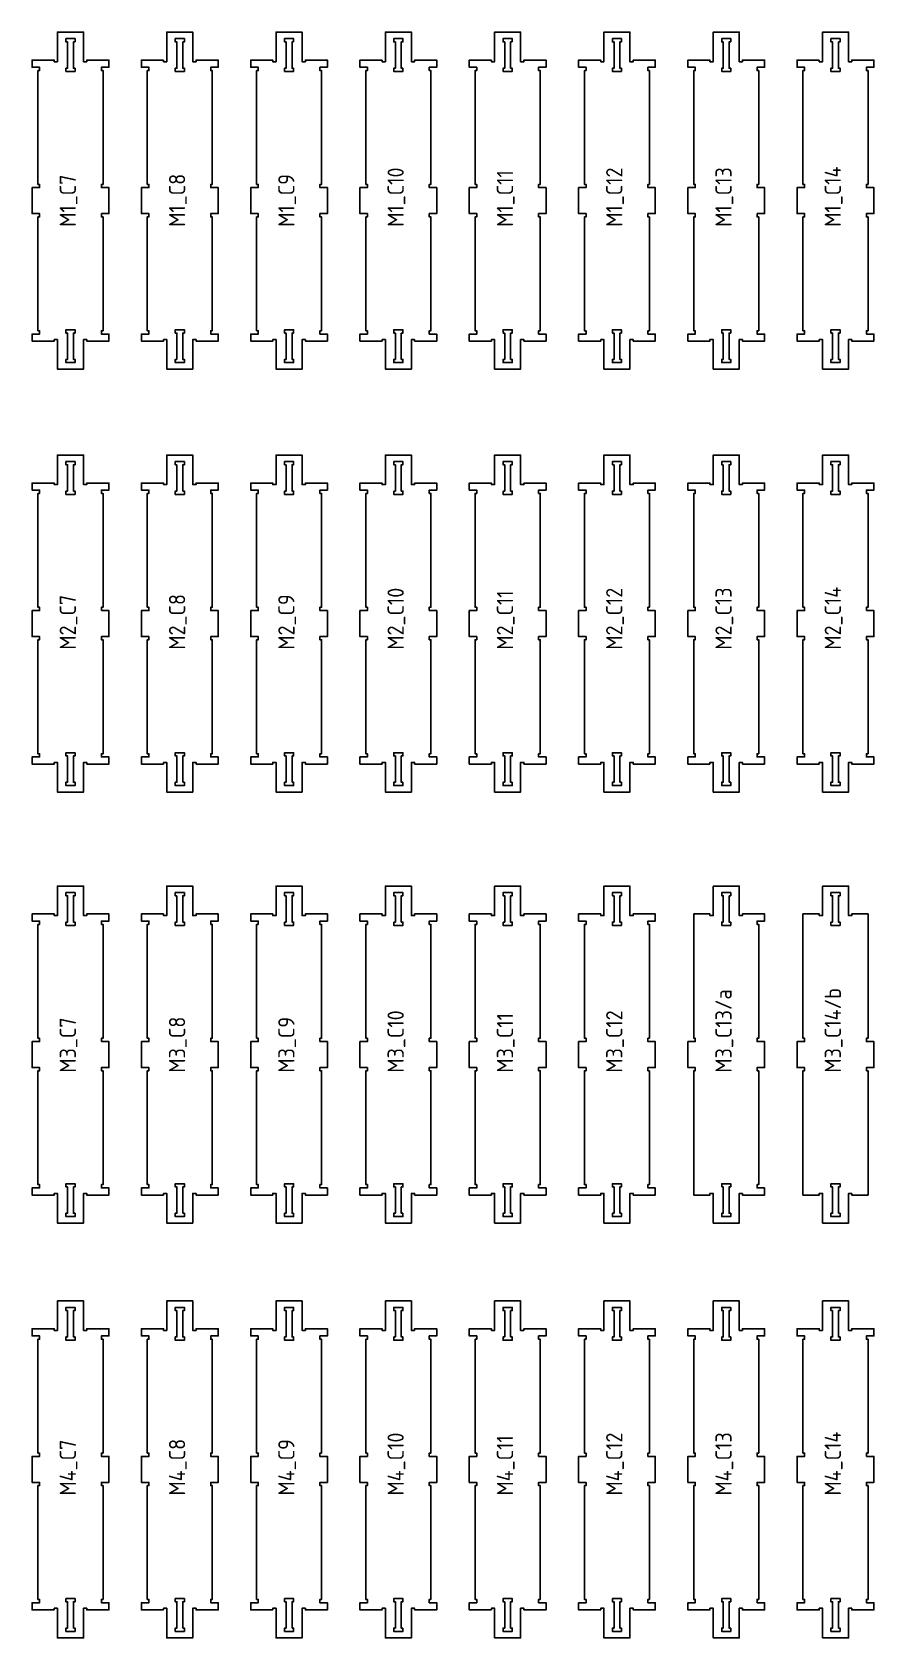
# Model space of a CAD drawing. Header units: millimetres. Extents: x -30325 to 14169, y -12596 to 6470.
# Drawn here: x 8522 to 11110, y 1452 to 6388 of the extents above; entities that cross this region are included whole.
import ezdxf

# ---------------------------------------------------------------- set-up
doc = ezdxf.new("R2010")
doc.units = ezdxf.units.MM
doc.header["$MEASUREMENT"] = 0
doc.layers.add('freeswerk_CODES', color=50, linetype='Continuous')

msp = doc.modelspace()

# ---------------------------------------------------------------- linework, layer by layer
for points in [[(8734.7, 5830), (8734.7, 5820), (8739.7, 5820), (8739.7, 5470), (8734.7, 5470), (8734.7, 5460), (8757.7, 5460), (8757.7, 5438), (8689.7, 5438), (8689.7, 5443), (8679.7, 5443), (8679.7, 5352), (8599.7, 5352), (8599.7, 5443), (8589.7, 5443), (8589.7, 5438), (8521.7, 5438), (8521.7, 5460), (8544.7, 5460), (8544.7, 5470), (8539.7, 5470), (8539.7, 5820), (8544.7, 5820), (8544.7, 5830), (8521.7, 5830), (8521.7, 5910), (8544.7, 5910), (8544.7, 5920), (8539.7, 5920), (8539.7, 6270), (8544.7, 6270), (8544.7, 6280), (8521.7, 6280), (8521.7, 6302), (8589.7, 6302), (8589.7, 6297), (8599.7, 6297), (8599.7, 6388), (8679.7, 6388), (8679.7, 6297), (8689.7, 6297), (8689.7, 6302), (8757.7, 6302), (8757.7, 6280), (8734.7, 6280), (8734.7, 6270), (8739.7, 6270), (8739.7, 5920), (8734.7, 5920), (8734.7, 5910), (8757.7, 5910), (8757.7, 5830)], [(8653.7, 6358), (8648.7, 6358), (8648.7, 6277), (8653.7, 6277), (8653.7, 6267), (8625.7, 6267), (8625.7, 6277), (8630.7, 6277), (8630.7, 6358), (8625.7, 6358), (8625.7, 6368), (8653.7, 6368)], [(8925.7, 6302), (8857.7, 6302), (8857.7, 6280), (8880.7, 6280), (8880.7, 6270), (8875.7, 6270), (8875.7, 5920), (8880.7, 5920), (8880.7, 5910), (8857.7, 5910), (8857.7, 5830), (8880.7, 5830), (8880.7, 5820), (8875.7, 5820), (8875.7, 5470), (8880.7, 5470), (8880.7, 5460), (8857.7, 5460), (8857.7, 5438), (8925.7, 5438), (8925.7, 5443), (8935.7, 5443), (8935.7, 5352), (9015.7, 5352), (9015.7, 5443), (9025.7, 5443), (9025.7, 5438), (9093.7, 5438), (9093.7, 5460), (9070.7, 5460), (9070.7, 5470), (9075.7, 5470), (9075.7, 5820), (9070.7, 5820), (9070.7, 5830), (9093.7, 5830), (9093.7, 5910), (9070.7, 5910), (9070.7, 5920), (9075.7, 5920), (9075.7, 6270), (9070.7, 6270), (9070.7, 6280), (9093.7, 6280), (9093.7, 6302), (9025.7, 6302), (9025.7, 6297), (9015.7, 6297), (9015.7, 6388), (8935.7, 6388), (8935.7, 6297), (8925.7, 6297)], [(8984.7, 6358), (8984.7, 6277), (8989.7, 6277), (8989.7, 6267), (8961.7, 6267), (8961.7, 6277), (8966.7, 6277), (8966.7, 6358), (8961.7, 6358), (8961.7, 6368), (8989.7, 6368), (8989.7, 6358)], [(9406.7, 5830), (9406.7, 5820), (9411.7, 5820), (9411.7, 5470), (9406.7, 5470), (9406.7, 5460), (9429.7, 5460), (9429.7, 5438), (9361.7, 5438), (9361.7, 5443), (9351.7, 5443), (9351.7, 5352), (9271.7, 5352), (9271.7, 5443), (9261.7, 5443), (9261.7, 5438), (9193.7, 5438), (9193.7, 5460), (9216.7, 5460), (9216.7, 5470), (9211.7, 5470), (9211.7, 5820), (9216.7, 5820), (9216.7, 5830), (9193.7, 5830), (9193.7, 5910), (9216.7, 5910), (9216.7, 5920), (9211.7, 5920), (9211.7, 6270), (9216.7, 6270), (9216.7, 6280), (9193.7, 6280), (9193.7, 6302), (9261.7, 6302), (9261.7, 6297), (9271.7, 6297), (9271.7, 6388), (9351.7, 6388), (9351.7, 6297), (9361.7, 6297), (9361.7, 6302), (9429.7, 6302), (9429.7, 6280), (9406.7, 6280), (9406.7, 6270), (9411.7, 6270), (9411.7, 5920), (9406.7, 5920), (9406.7, 5910), (9429.7, 5910), (9429.7, 5830)], [(9325.7, 6358), (9320.7, 6358), (9320.7, 6277), (9325.7, 6277), (9325.7, 6267), (9297.7, 6267), (9297.7, 6277), (9302.7, 6277), (9302.7, 6358), (9297.7, 6358), (9297.7, 6368), (9325.7, 6368)], [(9597.7, 6302), (9529.7, 6302), (9529.7, 6280), (9552.7, 6280), (9552.7, 6270), (9547.7, 6270), (9547.7, 5920), (9552.7, 5920), (9552.7, 5910), (9529.7, 5910), (9529.7, 5830), (9552.7, 5830), (9552.7, 5820), (9547.7, 5820), (9547.7, 5470), (9552.7, 5470), (9552.7, 5460), (9529.7, 5460), (9529.7, 5438), (9597.7, 5438), (9597.7, 5443), (9607.7, 5443), (9607.7, 5352), (9687.7, 5352), (9687.7, 5443), (9697.7, 5443), (9697.7, 5438), (9765.7, 5438), (9765.7, 5460), (9742.7, 5460), (9742.7, 5470), (9747.7, 5470), (9747.7, 5820), (9742.7, 5820), (9742.7, 5830), (9765.7, 5830), (9765.7, 5910), (9742.7, 5910), (9742.7, 5920), (9747.7, 5920), (9747.7, 6270), (9742.7, 6270), (9742.7, 6280), (9765.7, 6280), (9765.7, 6302), (9697.7, 6302), (9697.7, 6297), (9687.7, 6297), (9687.7, 6388), (9607.7, 6388), (9607.7, 6297), (9597.7, 6297)], [(9656.7, 6358), (9656.7, 6277), (9661.7, 6277), (9661.7, 6267), (9633.7, 6267), (9633.7, 6277), (9638.7, 6277), (9638.7, 6358), (9633.7, 6358), (9633.7, 6368), (9661.7, 6368), (9661.7, 6358)], [(10078.7, 5830), (10078.7, 5820), (10083.7, 5820), (10083.7, 5470), (10078.7, 5470), (10078.7, 5460), (10101.7, 5460), (10101.7, 5438), (10033.7, 5438), (10033.7, 5443), (10023.7, 5443), (10023.7, 5352), (9943.7, 5352), (9943.7, 5443), (9933.7, 5443), (9933.7, 5438), (9865.7, 5438), (9865.7, 5460), (9888.7, 5460), (9888.7, 5470), (9883.7, 5470), (9883.7, 5820), (9888.7, 5820), (9888.7, 5830), (9865.7, 5830), (9865.7, 5910), (9888.7, 5910), (9888.7, 5920), (9883.7, 5920), (9883.7, 6270), (9888.7, 6270), (9888.7, 6280), (9865.7, 6280), (9865.7, 6302), (9933.7, 6302), (9933.7, 6297), (9943.7, 6297), (9943.7, 6388), (10023.7, 6388), (10023.7, 6297), (10033.7, 6297), (10033.7, 6302), (10101.7, 6302), (10101.7, 6280), (10078.7, 6280), (10078.7, 6270), (10083.7, 6270), (10083.7, 5920), (10078.7, 5920), (10078.7, 5910), (10101.7, 5910), (10101.7, 5830)], [(9997.7, 6358), (9992.7, 6358), (9992.7, 6277), (9997.7, 6277), (9997.7, 6267), (9969.7, 6267), (9969.7, 6277), (9974.7, 6277), (9974.7, 6358), (9969.7, 6358), (9969.7, 6368), (9997.7, 6368)], [(10414.7, 5830), (10414.7, 5820), (10419.7, 5820), (10419.7, 5470), (10414.7, 5470), (10414.7, 5460), (10437.7, 5460), (10437.7, 5438), (10369.7, 5438), (10369.7, 5443), (10359.7, 5443), (10359.7, 5352), (10279.7, 5352), (10279.7, 5443), (10269.7, 5443), (10269.7, 5438), (10201.7, 5438), (10201.7, 5460), (10224.7, 5460), (10224.7, 5470), (10219.7, 5470), (10219.7, 5820), (10224.7, 5820), (10224.7, 5830), (10201.7, 5830), (10201.7, 5910), (10224.7, 5910), (10224.7, 5920), (10219.7, 5920), (10219.7, 6270), (10224.7, 6270), (10224.7, 6280), (10201.7, 6280), (10201.7, 6302), (10269.7, 6302), (10269.7, 6297), (10279.7, 6297), (10279.7, 6388), (10359.7, 6388), (10359.7, 6297), (10369.7, 6297), (10369.7, 6302), (10437.7, 6302), (10437.7, 6280), (10414.7, 6280), (10414.7, 6270), (10419.7, 6270), (10419.7, 5920), (10414.7, 5920), (10414.7, 5910), (10437.7, 5910), (10437.7, 5830)], [(10328.7, 6358), (10328.7, 6277), (10333.7, 6277), (10333.7, 6267), (10305.7, 6267), (10305.7, 6277), (10310.7, 6277), (10310.7, 6358), (10305.7, 6358), (10305.7, 6368), (10333.7, 6368), (10333.7, 6358)], [(10750.7, 5830), (10750.7, 5820), (10755.7, 5820), (10755.7, 5470), (10750.7, 5470), (10750.7, 5460), (10773.7, 5460), (10773.7, 5438), (10705.7, 5438), (10705.7, 5443), (10695.7, 5443), (10695.7, 5352), (10615.7, 5352), (10615.7, 5443), (10605.7, 5443), (10605.7, 5438), (10537.7, 5438), (10537.7, 5460), (10560.7, 5460), (10560.7, 5470), (10555.7, 5470), (10555.7, 5820), (10560.7, 5820), (10560.7, 5830), (10537.7, 5830), (10537.7, 5910), (10560.7, 5910), (10560.7, 5920), (10555.7, 5920), (10555.7, 6270), (10560.7, 6270), (10560.7, 6280), (10537.7, 6280), (10537.7, 6302), (10605.7, 6302), (10605.7, 6297), (10615.7, 6297), (10615.7, 6388), (10695.7, 6388), (10695.7, 6297), (10705.7, 6297), (10705.7, 6302), (10773.7, 6302), (10773.7, 6280), (10750.7, 6280), (10750.7, 6270), (10755.7, 6270), (10755.7, 5920), (10750.7, 5920), (10750.7, 5910), (10773.7, 5910), (10773.7, 5830)], [(10669.7, 6358), (10664.7, 6358), (10664.7, 6277), (10669.7, 6277), (10669.7, 6267), (10641.7, 6267), (10641.7, 6277), (10646.7, 6277), (10646.7, 6358), (10641.7, 6358), (10641.7, 6368), (10669.7, 6368)], [(10941.7, 6302), (10873.7, 6302), (10873.7, 6280), (10896.7, 6280), (10896.7, 6270), (10891.7, 6270), (10891.7, 5920), (10896.7, 5920), (10896.7, 5910), (10873.7, 5910), (10873.7, 5830), (10896.7, 5830), (10896.7, 5820), (10891.7, 5820), (10891.7, 5470), (10896.7, 5470), (10896.7, 5460), (10873.7, 5460), (10873.7, 5438), (10941.7, 5438), (10941.7, 5443), (10951.7, 5443), (10951.7, 5352), (11031.7, 5352), (11031.7, 5443), (11041.7, 5443), (11041.7, 5438), (11109.7, 5438), (11109.7, 5460), (11086.7, 5460), (11086.7, 5470), (11091.7, 5470), (11091.7, 5820), (11086.7, 5820), (11086.7, 5830), (11109.7, 5830), (11109.7, 5910), (11086.7, 5910), (11086.7, 5920), (11091.7, 5920), (11091.7, 6270), (11086.7, 6270), (11086.7, 6280), (11109.7, 6280), (11109.7, 6302), (11041.7, 6302), (11041.7, 6297), (11031.7, 6297), (11031.7, 6388), (10951.7, 6388), (10951.7, 6297), (10941.7, 6297)], [(11000.7, 6358), (11000.7, 6277), (11005.7, 6277), (11005.7, 6267), (10977.7, 6267), (10977.7, 6277), (10982.7, 6277), (10982.7, 6358), (10977.7, 6358), (10977.7, 6368), (11005.7, 6368), (11005.7, 6358)], [(8625.7, 5463), (8625.7, 5473), (8653.7, 5473), (8653.7, 5463), (8648.7, 5463), (8648.7, 5382), (8653.7, 5382), (8653.7, 5372), (8625.7, 5372), (8625.7, 5382), (8630.7, 5382), (8630.7, 5463)], [(8966.7, 5382), (8961.7, 5382), (8961.7, 5372), (8989.7, 5372), (8989.7, 5382), (8984.7, 5382), (8984.7, 5463), (8989.7, 5463), (8989.7, 5473), (8961.7, 5473), (8961.7, 5463), (8966.7, 5463)], [(9297.7, 5463), (9297.7, 5473), (9325.7, 5473), (9325.7, 5463), (9320.7, 5463), (9320.7, 5382), (9325.7, 5382), (9325.7, 5372), (9297.7, 5372), (9297.7, 5382), (9302.7, 5382), (9302.7, 5463)], [(9638.7, 5382), (9633.7, 5382), (9633.7, 5372), (9661.7, 5372), (9661.7, 5382), (9656.7, 5382), (9656.7, 5463), (9661.7, 5463), (9661.7, 5473), (9633.7, 5473), (9633.7, 5463), (9638.7, 5463)], [(9969.7, 5463), (9969.7, 5473), (9997.7, 5473), (9997.7, 5463), (9992.7, 5463), (9992.7, 5382), (9997.7, 5382), (9997.7, 5372), (9969.7, 5372), (9969.7, 5382), (9974.7, 5382), (9974.7, 5463)], [(10310.7, 5382), (10305.7, 5382), (10305.7, 5372), (10333.7, 5372), (10333.7, 5382), (10328.7, 5382), (10328.7, 5463), (10333.7, 5463), (10333.7, 5473), (10305.7, 5473), (10305.7, 5463), (10310.7, 5463)], [(10641.7, 5463), (10641.7, 5473), (10669.7, 5473), (10669.7, 5463), (10664.7, 5463), (10664.7, 5382), (10669.7, 5382), (10669.7, 5372), (10641.7, 5372), (10641.7, 5382), (10646.7, 5382), (10646.7, 5463)], [(10982.7, 5382), (10977.7, 5382), (10977.7, 5372), (11005.7, 5372), (11005.7, 5382), (11000.7, 5382), (11000.7, 5463), (11005.7, 5463), (11005.7, 5473), (10977.7, 5473), (10977.7, 5463), (10982.7, 5463)], [(8734.7, 4610), (8734.7, 4620), (8739.7, 4620), (8739.7, 4970), (8734.7, 4970), (8734.7, 4980), (8757.7, 4980), (8757.7, 5002), (8689.7, 5002), (8689.7, 4997), (8679.7, 4997), (8679.7, 5088), (8599.7, 5088), (8599.7, 4997), (8589.7, 4997), (8589.7, 5002), (8521.7, 5002), (8521.7, 4980), (8544.7, 4980), (8544.7, 4970), (8539.7, 4970), (8539.7, 4620), (8544.7, 4620), (8544.7, 4610), (8521.7, 4610), (8521.7, 4530), (8544.7, 4530), (8544.7, 4520), (8539.7, 4520), (8539.7, 4170), (8544.7, 4170), (8544.7, 4160), (8521.7, 4160), (8521.7, 4138), (8589.7, 4138), (8589.7, 4143), (8599.7, 4143), (8599.7, 4052), (8679.7, 4052), (8679.7, 4143), (8689.7, 4143), (8689.7, 4138), (8757.7, 4138), (8757.7, 4160), (8734.7, 4160), (8734.7, 4170), (8739.7, 4170), (8739.7, 4520), (8734.7, 4520), (8734.7, 4530), (8757.7, 4530), (8757.7, 4610)], [(8925.7, 4138), (8857.7, 4138), (8857.7, 4160), (8880.7, 4160), (8880.7, 4170), (8875.7, 4170), (8875.7, 4520), (8880.7, 4520), (8880.7, 4530), (8857.7, 4530), (8857.7, 4610), (8880.7, 4610), (8880.7, 4620), (8875.7, 4620), (8875.7, 4970), (8880.7, 4970), (8880.7, 4980), (8857.7, 4980), (8857.7, 5002), (8925.7, 5002), (8925.7, 4997), (8935.7, 4997), (8935.7, 5088), (9015.7, 5088), (9015.7, 4997), (9025.7, 4997), (9025.7, 5002), (9093.7, 5002), (9093.7, 4980), (9070.7, 4980), (9070.7, 4970), (9075.7, 4970), (9075.7, 4620), (9070.7, 4620), (9070.7, 4610), (9093.7, 4610), (9093.7, 4530), (9070.7, 4530), (9070.7, 4520), (9075.7, 4520), (9075.7, 4170), (9070.7, 4170), (9070.7, 4160), (9093.7, 4160), (9093.7, 4138), (9025.7, 4138), (9025.7, 4143), (9015.7, 4143), (9015.7, 4052), (8935.7, 4052), (8935.7, 4143), (8925.7, 4143)], [(9261.7, 4138), (9193.7, 4138), (9193.7, 4160), (9216.7, 4160), (9216.7, 4170), (9211.7, 4170), (9211.7, 4520), (9216.7, 4520), (9216.7, 4530), (9193.7, 4530), (9193.7, 4610), (9216.7, 4610), (9216.7, 4620), (9211.7, 4620), (9211.7, 4970), (9216.7, 4970), (9216.7, 4980), (9193.7, 4980), (9193.7, 5002), (9261.7, 5002), (9261.7, 4997), (9271.7, 4997), (9271.7, 5088), (9351.7, 5088), (9351.7, 4997), (9361.7, 4997), (9361.7, 5002), (9429.7, 5002), (9429.7, 4980), (9406.7, 4980), (9406.7, 4970), (9411.7, 4970), (9411.7, 4620), (9406.7, 4620), (9406.7, 4610), (9429.7, 4610), (9429.7, 4530), (9406.7, 4530), (9406.7, 4520), (9411.7, 4520), (9411.7, 4170), (9406.7, 4170), (9406.7, 4160), (9429.7, 4160), (9429.7, 4138), (9361.7, 4138), (9361.7, 4143), (9351.7, 4143), (9351.7, 4052), (9271.7, 4052), (9271.7, 4143), (9261.7, 4143)], [(9742.7, 4610), (9742.7, 4620), (9747.7, 4620), (9747.7, 4970), (9742.7, 4970), (9742.7, 4980), (9765.7, 4980), (9765.7, 5002), (9697.7, 5002), (9697.7, 4997), (9687.7, 4997), (9687.7, 5088), (9607.7, 5088), (9607.7, 4997), (9597.7, 4997), (9597.7, 5002), (9529.7, 5002), (9529.7, 4980), (9552.7, 4980), (9552.7, 4970), (9547.7, 4970), (9547.7, 4620), (9552.7, 4620), (9552.7, 4610), (9529.7, 4610), (9529.7, 4530), (9552.7, 4530), (9552.7, 4520), (9547.7, 4520), (9547.7, 4170), (9552.7, 4170), (9552.7, 4160), (9529.7, 4160), (9529.7, 4138), (9597.7, 4138), (9597.7, 4143), (9607.7, 4143), (9607.7, 4052), (9687.7, 4052), (9687.7, 4143), (9697.7, 4143), (9697.7, 4138), (9765.7, 4138), (9765.7, 4160), (9742.7, 4160), (9742.7, 4170), (9747.7, 4170), (9747.7, 4520), (9742.7, 4520), (9742.7, 4530), (9765.7, 4530), (9765.7, 4610)], [(10078.7, 4610), (10078.7, 4620), (10083.7, 4620), (10083.7, 4970), (10078.7, 4970), (10078.7, 4980), (10101.7, 4980), (10101.7, 5002), (10033.7, 5002), (10033.7, 4997), (10023.7, 4997), (10023.7, 5088), (9943.7, 5088), (9943.7, 4997), (9933.7, 4997), (9933.7, 5002), (9865.7, 5002), (9865.7, 4980), (9888.7, 4980), (9888.7, 4970), (9883.7, 4970), (9883.7, 4620), (9888.7, 4620), (9888.7, 4610), (9865.7, 4610), (9865.7, 4530), (9888.7, 4530), (9888.7, 4520), (9883.7, 4520), (9883.7, 4170), (9888.7, 4170), (9888.7, 4160), (9865.7, 4160), (9865.7, 4138), (9933.7, 4138), (9933.7, 4143), (9943.7, 4143), (9943.7, 4052), (10023.7, 4052), (10023.7, 4143), (10033.7, 4143), (10033.7, 4138), (10101.7, 4138), (10101.7, 4160), (10078.7, 4160), (10078.7, 4170), (10083.7, 4170), (10083.7, 4520), (10078.7, 4520), (10078.7, 4530), (10101.7, 4530), (10101.7, 4610)], [(10269.7, 4138), (10201.7, 4138), (10201.7, 4160), (10224.7, 4160), (10224.7, 4170), (10219.7, 4170), (10219.7, 4520), (10224.7, 4520), (10224.7, 4530), (10201.7, 4530), (10201.7, 4610), (10224.7, 4610), (10224.7, 4620), (10219.7, 4620), (10219.7, 4970), (10224.7, 4970), (10224.7, 4980), (10201.7, 4980), (10201.7, 5002), (10269.7, 5002), (10269.7, 4997), (10279.7, 4997), (10279.7, 5088), (10359.7, 5088), (10359.7, 4997), (10369.7, 4997), (10369.7, 5002), (10437.7, 5002), (10437.7, 4980), (10414.7, 4980), (10414.7, 4970), (10419.7, 4970), (10419.7, 4620), (10414.7, 4620), (10414.7, 4610), (10437.7, 4610), (10437.7, 4530), (10414.7, 4530), (10414.7, 4520), (10419.7, 4520), (10419.7, 4170), (10414.7, 4170), (10414.7, 4160), (10437.7, 4160), (10437.7, 4138), (10369.7, 4138), (10369.7, 4143), (10359.7, 4143), (10359.7, 4052), (10279.7, 4052), (10279.7, 4143), (10269.7, 4143)], [(10605.7, 4138), (10537.7, 4138), (10537.7, 4160), (10560.7, 4160), (10560.7, 4170), (10555.7, 4170), (10555.7, 4520), (10560.7, 4520), (10560.7, 4530), (10537.7, 4530), (10537.7, 4610), (10560.7, 4610), (10560.7, 4620), (10555.7, 4620), (10555.7, 4970), (10560.7, 4970), (10560.7, 4980), (10537.7, 4980), (10537.7, 5002), (10605.7, 5002), (10605.7, 4997), (10615.7, 4997), (10615.7, 5088), (10695.7, 5088), (10695.7, 4997), (10705.7, 4997), (10705.7, 5002), (10773.7, 5002), (10773.7, 4980), (10750.7, 4980), (10750.7, 4970), (10755.7, 4970), (10755.7, 4620), (10750.7, 4620), (10750.7, 4610), (10773.7, 4610), (10773.7, 4530), (10750.7, 4530), (10750.7, 4520), (10755.7, 4520), (10755.7, 4170), (10750.7, 4170), (10750.7, 4160), (10773.7, 4160), (10773.7, 4138), (10705.7, 4138), (10705.7, 4143), (10695.7, 4143), (10695.7, 4052), (10615.7, 4052), (10615.7, 4143), (10605.7, 4143)], [(11086.7, 4610), (11086.7, 4620), (11091.7, 4620), (11091.7, 4970), (11086.7, 4970), (11086.7, 4980), (11109.7, 4980), (11109.7, 5002), (11041.7, 5002), (11041.7, 4997), (11031.7, 4997), (11031.7, 5088), (10951.7, 5088), (10951.7, 4997), (10941.7, 4997), (10941.7, 5002), (10873.7, 5002), (10873.7, 4980), (10896.7, 4980), (10896.7, 4970), (10891.7, 4970), (10891.7, 4620), (10896.7, 4620), (10896.7, 4610), (10873.7, 4610), (10873.7, 4530), (10896.7, 4530), (10896.7, 4520), (10891.7, 4520), (10891.7, 4170), (10896.7, 4170), (10896.7, 4160), (10873.7, 4160), (10873.7, 4138), (10941.7, 4138), (10941.7, 4143), (10951.7, 4143), (10951.7, 4052), (11031.7, 4052), (11031.7, 4143), (11041.7, 4143), (11041.7, 4138), (11109.7, 4138), (11109.7, 4160), (11086.7, 4160), (11086.7, 4170), (11091.7, 4170), (11091.7, 4520), (11086.7, 4520), (11086.7, 4530), (11109.7, 4530), (11109.7, 4610)], [(8625.7, 4977), (8625.7, 4967), (8653.7, 4967), (8653.7, 4977), (8648.7, 4977), (8648.7, 5058), (8653.7, 5058), (8653.7, 5068), (8625.7, 5068), (8625.7, 5058), (8630.7, 5058), (8630.7, 4977)], [(8966.7, 5058), (8961.7, 5058), (8961.7, 5068), (8989.7, 5068), (8989.7, 5058), (8984.7, 5058), (8984.7, 4977), (8989.7, 4977), (8989.7, 4967), (8961.7, 4967), (8961.7, 4977), (8966.7, 4977)], [(9302.7, 5058), (9297.7, 5058), (9297.7, 5068), (9325.7, 5068), (9325.7, 5058), (9320.7, 5058), (9320.7, 4977), (9325.7, 4977), (9325.7, 4967), (9297.7, 4967), (9297.7, 4977), (9302.7, 4977)], [(9633.7, 4977), (9633.7, 4967), (9661.7, 4967), (9661.7, 4977), (9656.7, 4977), (9656.7, 5058), (9661.7, 5058), (9661.7, 5068), (9633.7, 5068), (9633.7, 5058), (9638.7, 5058), (9638.7, 4977)], [(9969.7, 4977), (9969.7, 4967), (9997.7, 4967), (9997.7, 4977), (9992.7, 4977), (9992.7, 5058), (9997.7, 5058), (9997.7, 5068), (9969.7, 5068), (9969.7, 5058), (9974.7, 5058), (9974.7, 4977)], [(10310.7, 5058), (10305.7, 5058), (10305.7, 5068), (10333.7, 5068), (10333.7, 5058), (10328.7, 5058), (10328.7, 4977), (10333.7, 4977), (10333.7, 4967), (10305.7, 4967), (10305.7, 4977), (10310.7, 4977)], [(10646.7, 5058), (10641.7, 5058), (10641.7, 5068), (10669.7, 5068), (10669.7, 5058), (10664.7, 5058), (10664.7, 4977), (10669.7, 4977), (10669.7, 4967), (10641.7, 4967), (10641.7, 4977), (10646.7, 4977)], [(10977.7, 4977), (10977.7, 4967), (11005.7, 4967), (11005.7, 4977), (11000.7, 4977), (11000.7, 5058), (11005.7, 5058), (11005.7, 5068), (10977.7, 5068), (10977.7, 5058), (10982.7, 5058), (10982.7, 4977)], [(8653.7, 4082), (8648.7, 4082), (8648.7, 4163), (8653.7, 4163), (8653.7, 4173), (8625.7, 4173), (8625.7, 4163), (8630.7, 4163), (8630.7, 4082), (8625.7, 4082), (8625.7, 4072), (8653.7, 4072)], [(8984.7, 4082), (8984.7, 4163), (8989.7, 4163), (8989.7, 4173), (8961.7, 4173), (8961.7, 4163), (8966.7, 4163), (8966.7, 4082), (8961.7, 4082), (8961.7, 4072), (8989.7, 4072), (8989.7, 4082)], [(9320.7, 4082), (9320.7, 4163), (9325.7, 4163), (9325.7, 4173), (9297.7, 4173), (9297.7, 4163), (9302.7, 4163), (9302.7, 4082), (9297.7, 4082), (9297.7, 4072), (9325.7, 4072), (9325.7, 4082)], [(9661.7, 4082), (9656.7, 4082), (9656.7, 4163), (9661.7, 4163), (9661.7, 4173), (9633.7, 4173), (9633.7, 4163), (9638.7, 4163), (9638.7, 4082), (9633.7, 4082), (9633.7, 4072), (9661.7, 4072)], [(9997.7, 4082), (9992.7, 4082), (9992.7, 4163), (9997.7, 4163), (9997.7, 4173), (9969.7, 4173), (9969.7, 4163), (9974.7, 4163), (9974.7, 4082), (9969.7, 4082), (9969.7, 4072), (9997.7, 4072)], [(10328.7, 4082), (10328.7, 4163), (10333.7, 4163), (10333.7, 4173), (10305.7, 4173), (10305.7, 4163), (10310.7, 4163), (10310.7, 4082), (10305.7, 4082), (10305.7, 4072), (10333.7, 4072), (10333.7, 4082)], [(10664.7, 4082), (10664.7, 4163), (10669.7, 4163), (10669.7, 4173), (10641.7, 4173), (10641.7, 4163), (10646.7, 4163), (10646.7, 4082), (10641.7, 4082), (10641.7, 4072), (10669.7, 4072), (10669.7, 4082)], [(11005.7, 4082), (11000.7, 4082), (11000.7, 4163), (11005.7, 4163), (11005.7, 4173), (10977.7, 4173), (10977.7, 4163), (10982.7, 4163), (10982.7, 4082), (10977.7, 4082), (10977.7, 4072), (11005.7, 4072)], [(8734.7, 3285.2), (8734.7, 3295.2), (8739.7, 3295.2), (8739.7, 3645.2), (8734.7, 3645.2), (8734.7, 3655.2), (8757.7, 3655.2), (8757.7, 3677.2), (8689.7, 3677.2), (8689.7, 3672.2), (8679.7, 3672.2), (8679.7, 3763.2), (8599.7, 3763.2), (8599.7, 3672.2), (8589.7, 3672.2), (8589.7, 3677.2), (8521.7, 3677.2), (8521.7, 3655.2), (8544.7, 3655.2), (8544.7, 3645.2), (8539.7, 3645.2), (8539.7, 3295.2), (8544.7, 3295.2), (8544.7, 3285.2), (8521.7, 3285.2), (8521.7, 3205.2), (8544.7, 3205.2), (8544.7, 3195.2), (8539.7, 3195.2), (8539.7, 2845.2), (8544.7, 2845.2), (8544.7, 2835.2), (8521.7, 2835.2), (8521.7, 2813.2), (8589.7, 2813.2), (8589.7, 2818.2), (8599.7, 2818.2), (8599.7, 2727.2), (8679.7, 2727.2), (8679.7, 2818.2), (8689.7, 2818.2), (8689.7, 2813.2), (8757.7, 2813.2), (8757.7, 2835.2), (8734.7, 2835.2), (8734.7, 2845.2), (8739.7, 2845.2), (8739.7, 3195.2), (8734.7, 3195.2), (8734.7, 3205.2), (8757.7, 3205.2), (8757.7, 3285.2)], [(8925.7, 2813.2), (8857.7, 2813.2), (8857.7, 2835.2), (8880.7, 2835.2), (8880.7, 2845.2), (8875.7, 2845.2), (8875.7, 3195.2), (8880.7, 3195.2), (8880.7, 3205.2), (8857.7, 3205.2), (8857.7, 3285.2), (8880.7, 3285.2), (8880.7, 3295.2), (8875.7, 3295.2), (8875.7, 3645.2), (8880.7, 3645.2), (8880.7, 3655.2), (8857.7, 3655.2), (8857.7, 3677.2), (8925.7, 3677.2), (8925.7, 3672.2), (8935.7, 3672.2), (8935.7, 3763.2), (9015.7, 3763.2), (9015.7, 3672.2), (9025.7, 3672.2), (9025.7, 3677.2), (9093.7, 3677.2), (9093.7, 3655.2), (9070.7, 3655.2), (9070.7, 3645.2), (9075.7, 3645.2), (9075.7, 3295.2), (9070.7, 3295.2), (9070.7, 3285.2), (9093.7, 3285.2), (9093.7, 3205.2), (9070.7, 3205.2), (9070.7, 3195.2), (9075.7, 3195.2), (9075.7, 2845.2), (9070.7, 2845.2), (9070.7, 2835.2), (9093.7, 2835.2), (9093.7, 2813.2), (9025.7, 2813.2), (9025.7, 2818.2), (9015.7, 2818.2), (9015.7, 2727.2), (8935.7, 2727.2), (8935.7, 2818.2), (8925.7, 2818.2)], [(9406.7, 3285.2), (9406.7, 3295.2), (9411.7, 3295.2), (9411.7, 3645.2), (9406.7, 3645.2), (9406.7, 3655.2), (9429.7, 3655.2), (9429.7, 3677.2), (9361.7, 3677.2), (9361.7, 3672.2), (9351.7, 3672.2), (9351.7, 3763.2), (9271.7, 3763.2), (9271.7, 3672.2), (9261.7, 3672.2), (9261.7, 3677.2), (9193.7, 3677.2), (9193.7, 3655.2), (9216.7, 3655.2), (9216.7, 3645.2), (9211.7, 3645.2), (9211.7, 3295.2), (9216.7, 3295.2), (9216.7, 3285.2), (9193.7, 3285.2), (9193.7, 3205.2), (9216.7, 3205.2), (9216.7, 3195.2), (9211.7, 3195.2), (9211.7, 2845.2), (9216.7, 2845.2), (9216.7, 2835.2), (9193.7, 2835.2), (9193.7, 2813.2), (9261.7, 2813.2), (9261.7, 2818.2), (9271.7, 2818.2), (9271.7, 2727.2), (9351.7, 2727.2), (9351.7, 2818.2), (9361.7, 2818.2), (9361.7, 2813.2), (9429.7, 2813.2), (9429.7, 2835.2), (9406.7, 2835.2), (9406.7, 2845.2), (9411.7, 2845.2), (9411.7, 3195.2), (9406.7, 3195.2), (9406.7, 3205.2), (9429.7, 3205.2), (9429.7, 3285.2)], [(9742.7, 3285.2), (9742.7, 3295.2), (9747.7, 3295.2), (9747.7, 3645.2), (9742.7, 3645.2), (9742.7, 3655.2), (9765.7, 3655.2), (9765.7, 3677.2), (9697.7, 3677.2), (9697.7, 3672.2), (9687.7, 3672.2), (9687.7, 3763.2), (9607.7, 3763.2), (9607.7, 3672.2), (9597.7, 3672.2), (9597.7, 3677.2), (9529.7, 3677.2), (9529.7, 3655.2), (9552.7, 3655.2), (9552.7, 3645.2), (9547.7, 3645.2), (9547.7, 3295.2), (9552.7, 3295.2), (9552.7, 3285.2), (9529.7, 3285.2), (9529.7, 3205.2), (9552.7, 3205.2), (9552.7, 3195.2), (9547.7, 3195.2), (9547.7, 2845.2), (9552.7, 2845.2), (9552.7, 2835.2), (9529.7, 2835.2), (9529.7, 2813.2), (9597.7, 2813.2), (9597.7, 2818.2), (9607.7, 2818.2), (9607.7, 2727.2), (9687.7, 2727.2), (9687.7, 2818.2), (9697.7, 2818.2), (9697.7, 2813.2), (9765.7, 2813.2), (9765.7, 2835.2), (9742.7, 2835.2), (9742.7, 2845.2), (9747.7, 2845.2), (9747.7, 3195.2), (9742.7, 3195.2), (9742.7, 3205.2), (9765.7, 3205.2), (9765.7, 3285.2)], [(10078.7, 3285.2), (10078.7, 3295.2), (10083.7, 3295.2), (10083.7, 3645.2), (10078.7, 3645.2), (10078.7, 3655.2), (10101.7, 3655.2), (10101.7, 3677.2), (10033.7, 3677.2), (10033.7, 3672.2), (10023.7, 3672.2), (10023.7, 3763.2), (9943.7, 3763.2), (9943.7, 3672.2), (9933.7, 3672.2), (9933.7, 3677.2), (9865.7, 3677.2), (9865.7, 3655.2), (9888.7, 3655.2), (9888.7, 3645.2), (9883.7, 3645.2), (9883.7, 3295.2), (9888.7, 3295.2), (9888.7, 3285.2), (9865.7, 3285.2), (9865.7, 3205.2), (9888.7, 3205.2), (9888.7, 3195.2), (9883.7, 3195.2), (9883.7, 2845.2), (9888.7, 2845.2), (9888.7, 2835.2), (9865.7, 2835.2), (9865.7, 2813.2), (9933.7, 2813.2), (9933.7, 2818.2), (9943.7, 2818.2), (9943.7, 2727.2), (10023.7, 2727.2), (10023.7, 2818.2), (10033.7, 2818.2), (10033.7, 2813.2), (10101.7, 2813.2), (10101.7, 2835.2), (10078.7, 2835.2), (10078.7, 2845.2), (10083.7, 2845.2), (10083.7, 3195.2), (10078.7, 3195.2), (10078.7, 3205.2), (10101.7, 3205.2), (10101.7, 3285.2)], [(10269.7, 2813.2), (10201.7, 2813.2), (10201.7, 2835.2), (10224.7, 2835.2), (10224.7, 2845.2), (10219.7, 2845.2), (10219.7, 3195.2), (10224.7, 3195.2), (10224.7, 3205.2), (10201.7, 3205.2), (10201.7, 3285.2), (10224.7, 3285.2), (10224.7, 3295.2), (10219.7, 3295.2), (10219.7, 3645.2), (10224.7, 3645.2), (10224.7, 3655.2), (10201.7, 3655.2), (10201.7, 3677.2), (10269.7, 3677.2), (10269.7, 3672.2), (10279.7, 3672.2), (10279.7, 3763.2), (10359.7, 3763.2), (10359.7, 3672.2), (10369.7, 3672.2), (10369.7, 3677.2), (10437.7, 3677.2), (10437.7, 3655.2), (10414.7, 3655.2), (10414.7, 3645.2), (10419.7, 3645.2), (10419.7, 3295.2), (10414.7, 3295.2), (10414.7, 3285.2), (10437.7, 3285.2), (10437.7, 3205.2), (10414.7, 3205.2), (10414.7, 3195.2), (10419.7, 3195.2), (10419.7, 2845.2), (10414.7, 2845.2), (10414.7, 2835.2), (10437.7, 2835.2), (10437.7, 2813.2), (10369.7, 2813.2), (10369.7, 2818.2), (10359.7, 2818.2), (10359.7, 2727.2), (10279.7, 2727.2), (10279.7, 2818.2), (10269.7, 2818.2)], [(10615.7, 3763.2), (10615.7, 3672.2), (10605.7, 3672.2), (10605.7, 3677.2), (10555.7, 3677.2), (10555.7, 3295.2), (10560.7, 3295.2), (10560.7, 3285.2), (10537.7, 3285.2), (10537.7, 3205.2), (10560.7, 3205.2), (10560.7, 3195.2), (10555.7, 3195.2), (10555.7, 2813.2), (10605.7, 2813.2), (10605.7, 2818.2), (10615.7, 2818.2), (10615.7, 2727.2), (10695.7, 2727.2), (10695.7, 2818.2), (10705.7, 2818.2), (10705.7, 2813.2), (10773.7, 2813.2), (10773.7, 2835.2), (10750.7, 2835.2), (10750.7, 2845.2), (10755.7, 2845.2), (10755.7, 3195.2), (10750.7, 3195.2), (10750.7, 3205.2), (10773.7, 3205.2), (10773.7, 3285.2), (10750.7, 3285.2), (10750.7, 3295.2), (10755.7, 3295.2), (10755.7, 3645.2), (10750.7, 3645.2), (10750.7, 3655.2), (10773.7, 3655.2), (10773.7, 3677.2), (10705.7, 3677.2), (10705.7, 3672.2), (10695.7, 3672.2), (10695.7, 3763.2)], [(11086.7, 3195.2), (11091.7, 3195.2), (11091.7, 2813.2), (11041.7, 2813.2), (11041.7, 2818.2), (11031.7, 2818.2), (11031.7, 2727.2), (10951.7, 2727.2), (10951.7, 2818.2), (10941.7, 2818.2), (10941.7, 2813.2), (10891.7, 2813.2), (10891.7, 3195.2), (10896.7, 3195.2), (10896.7, 3205.2), (10873.7, 3205.2), (10873.7, 3285.2), (10896.7, 3285.2), (10896.7, 3295.2), (10891.7, 3295.2), (10891.7, 3677.2), (10941.7, 3677.2), (10941.7, 3672.2), (10951.7, 3672.2), (10951.7, 3763.2), (11031.7, 3763.2), (11031.7, 3672.2), (11041.7, 3672.2), (11041.7, 3677.2), (11091.7, 3677.2), (11091.7, 3295.2), (11086.7, 3295.2), (11086.7, 3285.2), (11109.7, 3285.2), (11109.7, 3205.2), (11086.7, 3205.2)], [(8625.7, 3652.2), (8625.7, 3642.2), (8653.7, 3642.2), (8653.7, 3652.2), (8648.7, 3652.2), (8648.7, 3733.2), (8653.7, 3733.2), (8653.7, 3743.2), (8625.7, 3743.2), (8625.7, 3733.2), (8630.7, 3733.2), (8630.7, 3652.2)], [(8966.7, 3733.2), (8961.7, 3733.2), (8961.7, 3743.2), (8989.7, 3743.2), (8989.7, 3733.2), (8984.7, 3733.2), (8984.7, 3652.2), (8989.7, 3652.2), (8989.7, 3642.2), (8961.7, 3642.2), (8961.7, 3652.2), (8966.7, 3652.2)], [(9297.7, 3652.2), (9297.7, 3642.2), (9325.7, 3642.2), (9325.7, 3652.2), (9320.7, 3652.2), (9320.7, 3733.2), (9325.7, 3733.2), (9325.7, 3743.2), (9297.7, 3743.2), (9297.7, 3733.2), (9302.7, 3733.2), (9302.7, 3652.2)], [(9633.7, 3652.2), (9633.7, 3642.2), (9661.7, 3642.2), (9661.7, 3652.2), (9656.7, 3652.2), (9656.7, 3733.2), (9661.7, 3733.2), (9661.7, 3743.2), (9633.7, 3743.2), (9633.7, 3733.2), (9638.7, 3733.2), (9638.7, 3652.2)], [(9969.7, 3652.2), (9969.7, 3642.2), (9997.7, 3642.2), (9997.7, 3652.2), (9992.7, 3652.2), (9992.7, 3733.2), (9997.7, 3733.2), (9997.7, 3743.2), (9969.7, 3743.2), (9969.7, 3733.2), (9974.7, 3733.2), (9974.7, 3652.2)], [(10310.7, 3733.2), (10305.7, 3733.2), (10305.7, 3743.2), (10333.7, 3743.2), (10333.7, 3733.2), (10328.7, 3733.2), (10328.7, 3652.2), (10333.7, 3652.2), (10333.7, 3642.2), (10305.7, 3642.2), (10305.7, 3652.2), (10310.7, 3652.2)], [(10664.7, 3733.2), (10664.7, 3652.2), (10669.7, 3652.2), (10669.7, 3642.2), (10641.7, 3642.2), (10641.7, 3652.2), (10646.7, 3652.2), (10646.7, 3733.2), (10641.7, 3733.2), (10641.7, 3743.2), (10669.7, 3743.2), (10669.7, 3733.2)], [(10977.7, 3652.2), (10977.7, 3642.2), (11005.7, 3642.2), (11005.7, 3652.2), (11000.7, 3652.2), (11000.7, 3733.2), (11005.7, 3733.2), (11005.7, 3743.2), (10977.7, 3743.2), (10977.7, 3733.2), (10982.7, 3733.2), (10982.7, 3652.2)], [(8653.7, 2757.2), (8648.7, 2757.2), (8648.7, 2838.2), (8653.7, 2838.2), (8653.7, 2848.2), (8625.7, 2848.2), (8625.7, 2838.2), (8630.7, 2838.2), (8630.7, 2757.2), (8625.7, 2757.2), (8625.7, 2747.2), (8653.7, 2747.2)], [(8984.7, 2757.2), (8984.7, 2838.2), (8989.7, 2838.2), (8989.7, 2848.2), (8961.7, 2848.2), (8961.7, 2838.2), (8966.7, 2838.2), (8966.7, 2757.2), (8961.7, 2757.2), (8961.7, 2747.2), (8989.7, 2747.2), (8989.7, 2757.2)], [(9325.7, 2757.2), (9320.7, 2757.2), (9320.7, 2838.2), (9325.7, 2838.2), (9325.7, 2848.2), (9297.7, 2848.2), (9297.7, 2838.2), (9302.7, 2838.2), (9302.7, 2757.2), (9297.7, 2757.2), (9297.7, 2747.2), (9325.7, 2747.2)], [(9661.7, 2757.2), (9656.7, 2757.2), (9656.7, 2838.2), (9661.7, 2838.2), (9661.7, 2848.2), (9633.7, 2848.2), (9633.7, 2838.2), (9638.7, 2838.2), (9638.7, 2757.2), (9633.7, 2757.2), (9633.7, 2747.2), (9661.7, 2747.2)], [(9997.7, 2757.2), (9992.7, 2757.2), (9992.7, 2838.2), (9997.7, 2838.2), (9997.7, 2848.2), (9969.7, 2848.2), (9969.7, 2838.2), (9974.7, 2838.2), (9974.7, 2757.2), (9969.7, 2757.2), (9969.7, 2747.2), (9997.7, 2747.2)], [(10328.7, 2757.2), (10328.7, 2838.2), (10333.7, 2838.2), (10333.7, 2848.2), (10305.7, 2848.2), (10305.7, 2838.2), (10310.7, 2838.2), (10310.7, 2757.2), (10305.7, 2757.2), (10305.7, 2747.2), (10333.7, 2747.2), (10333.7, 2757.2)], [(10641.7, 2838.2), (10641.7, 2848.2), (10669.7, 2848.2), (10669.7, 2838.2), (10664.7, 2838.2), (10664.7, 2757.2), (10669.7, 2757.2), (10669.7, 2747.2), (10641.7, 2747.2), (10641.7, 2757.2), (10646.7, 2757.2), (10646.7, 2838.2)], [(11000.7, 2757.2), (11000.7, 2838.2), (11005.7, 2838.2), (11005.7, 2848.2), (10977.7, 2848.2), (10977.7, 2838.2), (10982.7, 2838.2), (10982.7, 2757.2), (10977.7, 2757.2), (10977.7, 2747.2), (11005.7, 2747.2), (11005.7, 2757.2)], [(8589.7, 1538), (8521.7, 1538), (8521.7, 1560), (8544.7, 1560), (8544.7, 1570), (8539.7, 1570), (8539.7, 1920), (8544.7, 1920), (8544.7, 1930), (8521.7, 1930), (8521.7, 2010), (8544.7, 2010), (8544.7, 2020), (8539.7, 2020), (8539.7, 2370), (8544.7, 2370), (8544.7, 2380), (8521.7, 2380), (8521.7, 2402), (8589.7, 2402), (8589.7, 2397), (8599.7, 2397), (8599.7, 2488), (8679.7, 2488), (8679.7, 2397), (8689.7, 2397), (8689.7, 2402), (8757.7, 2402), (8757.7, 2380), (8734.7, 2380), (8734.7, 2370), (8739.7, 2370), (8739.7, 2020), (8734.7, 2020), (8734.7, 2010), (8757.7, 2010), (8757.7, 1930), (8734.7, 1930), (8734.7, 1920), (8739.7, 1920), (8739.7, 1570), (8734.7, 1570), (8734.7, 1560), (8757.7, 1560), (8757.7, 1538), (8689.7, 1538), (8689.7, 1543), (8679.7, 1543), (8679.7, 1452), (8599.7, 1452), (8599.7, 1543), (8589.7, 1543)], [(8925.7, 1538), (8857.7, 1538), (8857.7, 1560), (8880.7, 1560), (8880.7, 1570), (8875.7, 1570), (8875.7, 1920), (8880.7, 1920), (8880.7, 1930), (8857.7, 1930), (8857.7, 2010), (8880.7, 2010), (8880.7, 2020), (8875.7, 2020), (8875.7, 2370), (8880.7, 2370), (8880.7, 2380), (8857.7, 2380), (8857.7, 2402), (8925.7, 2402), (8925.7, 2397), (8935.7, 2397), (8935.7, 2488), (9015.7, 2488), (9015.7, 2397), (9025.7, 2397), (9025.7, 2402), (9093.7, 2402), (9093.7, 2380), (9070.7, 2380), (9070.7, 2370), (9075.7, 2370), (9075.7, 2020), (9070.7, 2020), (9070.7, 2010), (9093.7, 2010), (9093.7, 1930), (9070.7, 1930), (9070.7, 1920), (9075.7, 1920), (9075.7, 1570), (9070.7, 1570), (9070.7, 1560), (9093.7, 1560), (9093.7, 1538), (9025.7, 1538), (9025.7, 1543), (9015.7, 1543), (9015.7, 1452), (8935.7, 1452), (8935.7, 1543), (8925.7, 1543)], [(9261.7, 1538), (9193.7, 1538), (9193.7, 1560), (9216.7, 1560), (9216.7, 1570), (9211.7, 1570), (9211.7, 1920), (9216.7, 1920), (9216.7, 1930), (9193.7, 1930), (9193.7, 2010), (9216.7, 2010), (9216.7, 2020), (9211.7, 2020), (9211.7, 2370), (9216.7, 2370), (9216.7, 2380), (9193.7, 2380), (9193.7, 2402), (9261.7, 2402), (9261.7, 2397), (9271.7, 2397), (9271.7, 2488), (9351.7, 2488), (9351.7, 2397), (9361.7, 2397), (9361.7, 2402), (9429.7, 2402), (9429.7, 2380), (9406.7, 2380), (9406.7, 2370), (9411.7, 2370), (9411.7, 2020), (9406.7, 2020), (9406.7, 2010), (9429.7, 2010), (9429.7, 1930), (9406.7, 1930), (9406.7, 1920), (9411.7, 1920), (9411.7, 1570), (9406.7, 1570), (9406.7, 1560), (9429.7, 1560), (9429.7, 1538), (9361.7, 1538), (9361.7, 1543), (9351.7, 1543), (9351.7, 1452), (9271.7, 1452), (9271.7, 1543), (9261.7, 1543)], [(9742.7, 2010), (9742.7, 2020), (9747.7, 2020), (9747.7, 2370), (9742.7, 2370), (9742.7, 2380), (9765.7, 2380), (9765.7, 2402), (9697.7, 2402), (9697.7, 2397), (9687.7, 2397), (9687.7, 2488), (9607.7, 2488), (9607.7, 2397), (9597.7, 2397), (9597.7, 2402), (9529.7, 2402), (9529.7, 2380), (9552.7, 2380), (9552.7, 2370), (9547.7, 2370), (9547.7, 2020), (9552.7, 2020), (9552.7, 2010), (9529.7, 2010), (9529.7, 1930), (9552.7, 1930), (9552.7, 1920), (9547.7, 1920), (9547.7, 1570), (9552.7, 1570), (9552.7, 1560), (9529.7, 1560), (9529.7, 1538), (9597.7, 1538), (9597.7, 1543), (9607.7, 1543), (9607.7, 1452), (9687.7, 1452), (9687.7, 1543), (9697.7, 1543), (9697.7, 1538), (9765.7, 1538), (9765.7, 1560), (9742.7, 1560), (9742.7, 1570), (9747.7, 1570), (9747.7, 1920), (9742.7, 1920), (9742.7, 1930), (9765.7, 1930), (9765.7, 2010)], [(9933.7, 1538), (9865.7, 1538), (9865.7, 1560), (9888.7, 1560), (9888.7, 1570), (9883.7, 1570), (9883.7, 1920), (9888.7, 1920), (9888.7, 1930), (9865.7, 1930), (9865.7, 2010), (9888.7, 2010), (9888.7, 2020), (9883.7, 2020), (9883.7, 2370), (9888.7, 2370), (9888.7, 2380), (9865.7, 2380), (9865.7, 2402), (9933.7, 2402), (9933.7, 2397), (9943.7, 2397), (9943.7, 2488), (10023.7, 2488), (10023.7, 2397), (10033.7, 2397), (10033.7, 2402), (10101.7, 2402), (10101.7, 2380), (10078.7, 2380), (10078.7, 2370), (10083.7, 2370), (10083.7, 2020), (10078.7, 2020), (10078.7, 2010), (10101.7, 2010), (10101.7, 1930), (10078.7, 1930), (10078.7, 1920), (10083.7, 1920), (10083.7, 1570), (10078.7, 1570), (10078.7, 1560), (10101.7, 1560), (10101.7, 1538), (10033.7, 1538), (10033.7, 1543), (10023.7, 1543), (10023.7, 1452), (9943.7, 1452), (9943.7, 1543), (9933.7, 1543)], [(10414.7, 2010), (10414.7, 2020), (10419.7, 2020), (10419.7, 2370), (10414.7, 2370), (10414.7, 2380), (10437.7, 2380), (10437.7, 2402), (10369.7, 2402), (10369.7, 2397), (10359.7, 2397), (10359.7, 2488), (10279.7, 2488), (10279.7, 2397), (10269.7, 2397), (10269.7, 2402), (10201.7, 2402), (10201.7, 2380), (10224.7, 2380), (10224.7, 2370), (10219.7, 2370), (10219.7, 2020), (10224.7, 2020), (10224.7, 2010), (10201.7, 2010), (10201.7, 1930), (10224.7, 1930), (10224.7, 1920), (10219.7, 1920), (10219.7, 1570), (10224.7, 1570), (10224.7, 1560), (10201.7, 1560), (10201.7, 1538), (10269.7, 1538), (10269.7, 1543), (10279.7, 1543), (10279.7, 1452), (10359.7, 1452), (10359.7, 1543), (10369.7, 1543), (10369.7, 1538), (10437.7, 1538), (10437.7, 1560), (10414.7, 1560), (10414.7, 1570), (10419.7, 1570), (10419.7, 1920), (10414.7, 1920), (10414.7, 1930), (10437.7, 1930), (10437.7, 2010)], [(10750.7, 2010), (10750.7, 2020), (10755.7, 2020), (10755.7, 2370), (10750.7, 2370), (10750.7, 2380), (10773.7, 2380), (10773.7, 2402), (10705.7, 2402), (10705.7, 2397), (10695.7, 2397), (10695.7, 2488), (10615.7, 2488), (10615.7, 2397), (10605.7, 2397), (10605.7, 2402), (10537.7, 2402), (10537.7, 2380), (10560.7, 2380), (10560.7, 2370), (10555.7, 2370), (10555.7, 2020), (10560.7, 2020), (10560.7, 2010), (10537.7, 2010), (10537.7, 1930), (10560.7, 1930), (10560.7, 1920), (10555.7, 1920), (10555.7, 1570), (10560.7, 1570), (10560.7, 1560), (10537.7, 1560), (10537.7, 1538), (10605.7, 1538), (10605.7, 1543), (10615.7, 1543), (10615.7, 1452), (10695.7, 1452), (10695.7, 1543), (10705.7, 1543), (10705.7, 1538), (10773.7, 1538), (10773.7, 1560), (10750.7, 1560), (10750.7, 1570), (10755.7, 1570), (10755.7, 1920), (10750.7, 1920), (10750.7, 1930), (10773.7, 1930), (10773.7, 2010)], [(11086.7, 2010), (11086.7, 2020), (11091.7, 2020), (11091.7, 2370), (11086.7, 2370), (11086.7, 2380), (11109.7, 2380), (11109.7, 2402), (11041.7, 2402), (11041.7, 2397), (11031.7, 2397), (11031.7, 2488), (10951.7, 2488), (10951.7, 2397), (10941.7, 2397), (10941.7, 2402), (10873.7, 2402), (10873.7, 2380), (10896.7, 2380), (10896.7, 2370), (10891.7, 2370), (10891.7, 2020), (10896.7, 2020), (10896.7, 2010), (10873.7, 2010), (10873.7, 1930), (10896.7, 1930), (10896.7, 1920), (10891.7, 1920), (10891.7, 1570), (10896.7, 1570), (10896.7, 1560), (10873.7, 1560), (10873.7, 1538), (10941.7, 1538), (10941.7, 1543), (10951.7, 1543), (10951.7, 1452), (11031.7, 1452), (11031.7, 1543), (11041.7, 1543), (11041.7, 1538), (11109.7, 1538), (11109.7, 1560), (11086.7, 1560), (11086.7, 1570), (11091.7, 1570), (11091.7, 1920), (11086.7, 1920), (11086.7, 1930), (11109.7, 1930), (11109.7, 2010)], [(8630.7, 2458), (8625.7, 2458), (8625.7, 2468), (8653.7, 2468), (8653.7, 2458), (8648.7, 2458), (8648.7, 2377), (8653.7, 2377), (8653.7, 2367), (8625.7, 2367), (8625.7, 2377), (8630.7, 2377)], [(8966.7, 2458), (8961.7, 2458), (8961.7, 2468), (8989.7, 2468), (8989.7, 2458), (8984.7, 2458), (8984.7, 2377), (8989.7, 2377), (8989.7, 2367), (8961.7, 2367), (8961.7, 2377), (8966.7, 2377)], [(9302.7, 2458), (9297.7, 2458), (9297.7, 2468), (9325.7, 2468), (9325.7, 2458), (9320.7, 2458), (9320.7, 2377), (9325.7, 2377), (9325.7, 2367), (9297.7, 2367), (9297.7, 2377), (9302.7, 2377)], [(9633.7, 2377), (9633.7, 2367), (9661.7, 2367), (9661.7, 2377), (9656.7, 2377), (9656.7, 2458), (9661.7, 2458), (9661.7, 2468), (9633.7, 2468), (9633.7, 2458), (9638.7, 2458), (9638.7, 2377)], [(9974.7, 2458), (9969.7, 2458), (9969.7, 2468), (9997.7, 2468), (9997.7, 2458), (9992.7, 2458), (9992.7, 2377), (9997.7, 2377), (9997.7, 2367), (9969.7, 2367), (9969.7, 2377), (9974.7, 2377)], [(10310.7, 2458), (10305.7, 2458), (10305.7, 2468), (10333.7, 2468), (10333.7, 2458), (10328.7, 2458), (10328.7, 2377), (10333.7, 2377), (10333.7, 2367), (10305.7, 2367), (10305.7, 2377), (10310.7, 2377)], [(10641.7, 2377), (10641.7, 2367), (10669.7, 2367), (10669.7, 2377), (10664.7, 2377), (10664.7, 2458), (10669.7, 2458), (10669.7, 2468), (10641.7, 2468), (10641.7, 2458), (10646.7, 2458), (10646.7, 2377)], [(10982.7, 2458), (10977.7, 2458), (10977.7, 2468), (11005.7, 2468), (11005.7, 2458), (11000.7, 2458), (11000.7, 2377), (11005.7, 2377), (11005.7, 2367), (10977.7, 2367), (10977.7, 2377), (10982.7, 2377)], [(8648.7, 1482), (8648.7, 1563), (8653.7, 1563), (8653.7, 1573), (8625.7, 1573), (8625.7, 1563), (8630.7, 1563), (8630.7, 1482), (8625.7, 1482), (8625.7, 1472), (8653.7, 1472), (8653.7, 1482)], [(8984.7, 1482), (8984.7, 1563), (8989.7, 1563), (8989.7, 1573), (8961.7, 1573), (8961.7, 1563), (8966.7, 1563), (8966.7, 1482), (8961.7, 1482), (8961.7, 1472), (8989.7, 1472), (8989.7, 1482)], [(9320.7, 1482), (9320.7, 1563), (9325.7, 1563), (9325.7, 1573), (9297.7, 1573), (9297.7, 1563), (9302.7, 1563), (9302.7, 1482), (9297.7, 1482), (9297.7, 1472), (9325.7, 1472), (9325.7, 1482)], [(9661.7, 1482), (9656.7, 1482), (9656.7, 1563), (9661.7, 1563), (9661.7, 1573), (9633.7, 1573), (9633.7, 1563), (9638.7, 1563), (9638.7, 1482), (9633.7, 1482), (9633.7, 1472), (9661.7, 1472)], [(9992.7, 1482), (9992.7, 1563), (9997.7, 1563), (9997.7, 1573), (9969.7, 1573), (9969.7, 1563), (9974.7, 1563), (9974.7, 1482), (9969.7, 1482), (9969.7, 1472), (9997.7, 1472), (9997.7, 1482)], [(10328.7, 1482), (10328.7, 1563), (10333.7, 1563), (10333.7, 1573), (10305.7, 1573), (10305.7, 1563), (10310.7, 1563), (10310.7, 1482), (10305.7, 1482), (10305.7, 1472), (10333.7, 1472), (10333.7, 1482)], [(10669.7, 1482), (10664.7, 1482), (10664.7, 1563), (10669.7, 1563), (10669.7, 1573), (10641.7, 1573), (10641.7, 1563), (10646.7, 1563), (10646.7, 1482), (10641.7, 1482), (10641.7, 1472), (10669.7, 1472)], [(11000.7, 1482), (11000.7, 1563), (11005.7, 1563), (11005.7, 1573), (10977.7, 1573), (10977.7, 1563), (10982.7, 1563), (10982.7, 1482), (10977.7, 1482), (10977.7, 1472), (11005.7, 1472), (11005.7, 1482)]]:
    msp.add_lwpolyline(points, close=True)

# ---------------------------------------------------------------- texts
at = {"layer": 'freeswerk_CODES', "char_height": 50, "attachment_point": 1, "rotation": 90}
for s, insert in [('{\\Fiso|c0;M1_C14}', (10958.4, 5789.5)), ('{\\Fiso|c0;M1_C7}', (8606.4, 5789.5)), ('{\\Fiso|c0;M1_C8}', (8942.4, 5789.5)), ('{\\Fiso|c0;M1_C9}', (9278.4, 5789.5)), ('{\\Fiso|c0;M1_C10}', (9614.4, 5789.5)), ('{\\Fiso|c0;M1_C11}', (9950.4, 5789.5)), ('{\\Fiso|c0;M1_C12}', (10286.4, 5789.5)), ('{\\Fiso|c0;M1_C13}', (10622.4, 5789.5)), ('{\\Fiso|c0;M2_C7}', (8606.4, 4489.5)), ('{\\Fiso|c0;M2_C8}', (8942.4, 4489.5)), ('{\\Fiso|c0;M2_C9}', (9278.4, 4489.5)), ('{\\Fiso|c0;M2_C10}', (9614.4, 4489.5)), ('{\\Fiso|c0;M2_C11}', (9950.4, 4489.5)), ('{\\Fiso|c0;M2_C12}', (10286.4, 4489.5)), ('{\\Fiso|c0;M2_C13}', (10622.4, 4489.5)), ('{\\Fiso|c0;M2_C14}', (10958.4, 4489.5)), ('{\\Fiso|c0;M3_C13/a}', (10622.4, 3189.5)), ('{\\Fiso|c0;M3_C14/b}', (10958.4, 3189.5)), ('{\\Fiso|c0;M3_C8}', (8942.4, 3189.5)), ('{\\Fiso|c0;M3_C10}', (9614.4, 3189.5)), ('{\\Fiso|c0;M3_C11}', (9950.4, 3189.5)), ('{\\Fiso|c0;M3_C12}', (10286.4, 3189.5)), ('{\\Fiso|c0;M3_C7}', (8606.4, 3189.5)), ('{\\Fiso|c0;M3_C9}', (9278.4, 3189.5)), ('{\\Fiso|c0;M4_C10}', (9614.4, 1889.5)), ('{\\Fiso|c0;M4_C12}', (10286.4, 1889.5)), ('{\\Fiso|c0;M4_C13}', (10622.4, 1889.5)), ('{\\Fiso|c0;M4_C14}', (10958.4, 1889.5)), ('{\\Fiso|c0;M4_C7}', (8606.4, 1889.5)), ('{\\Fiso|c0;M4_C8}', (8942.4, 1889.5)), ('{\\Fiso|c0;M4_C9}', (9278.4, 1889.5)), ('{\\Fiso|c0;M4_C11}', (9950.4, 1889.5))]:
    msp.add_mtext_dynamic_manual_height_columns(s, width=318.081, gutter_width=1456.3, heights=[0], dxfattribs=dict(at, insert=insert))

doc.saveas('drawing.dxf')
